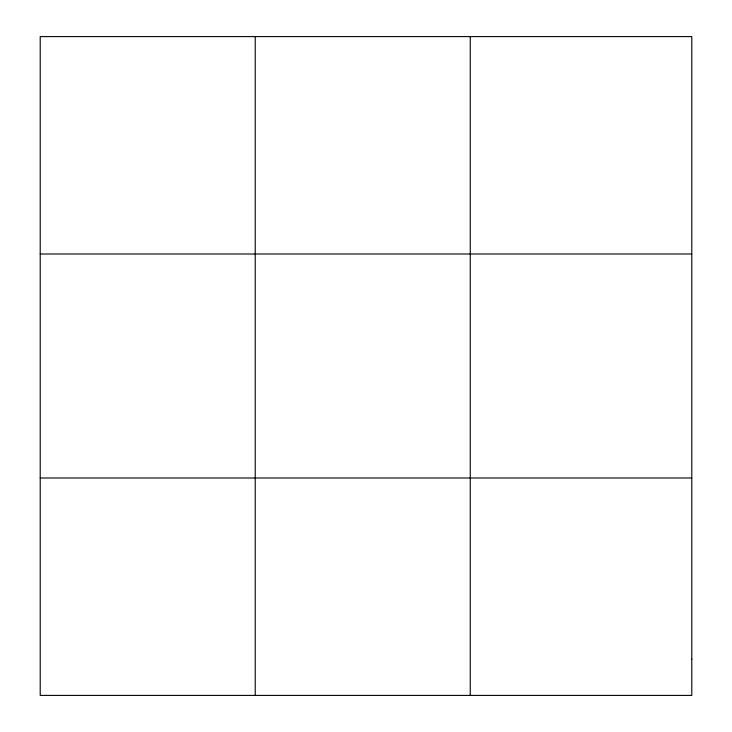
<?xml version="1.0" encoding="UTF-8"?>
<svg xmlns="http://www.w3.org/2000/svg" width="732" height="732" viewBox="0 0 732 732"><rect width="100%" height="100%" fill="white"/><g stroke="black" fill="none" stroke-linecap="round" stroke-linejoin="round"><path stroke-width="1.1" d="M255.23 695.4L255.23 36.6M470.255 695.4L470.255 36.6M40.214 254.004L691.786 254.004M40.214 477.996L691.786 477.996M691.786 659.166L691.786 695.4L40.214 695.4L40.214 36.6L691.786 36.6L691.786 659.166"/></g></svg>
